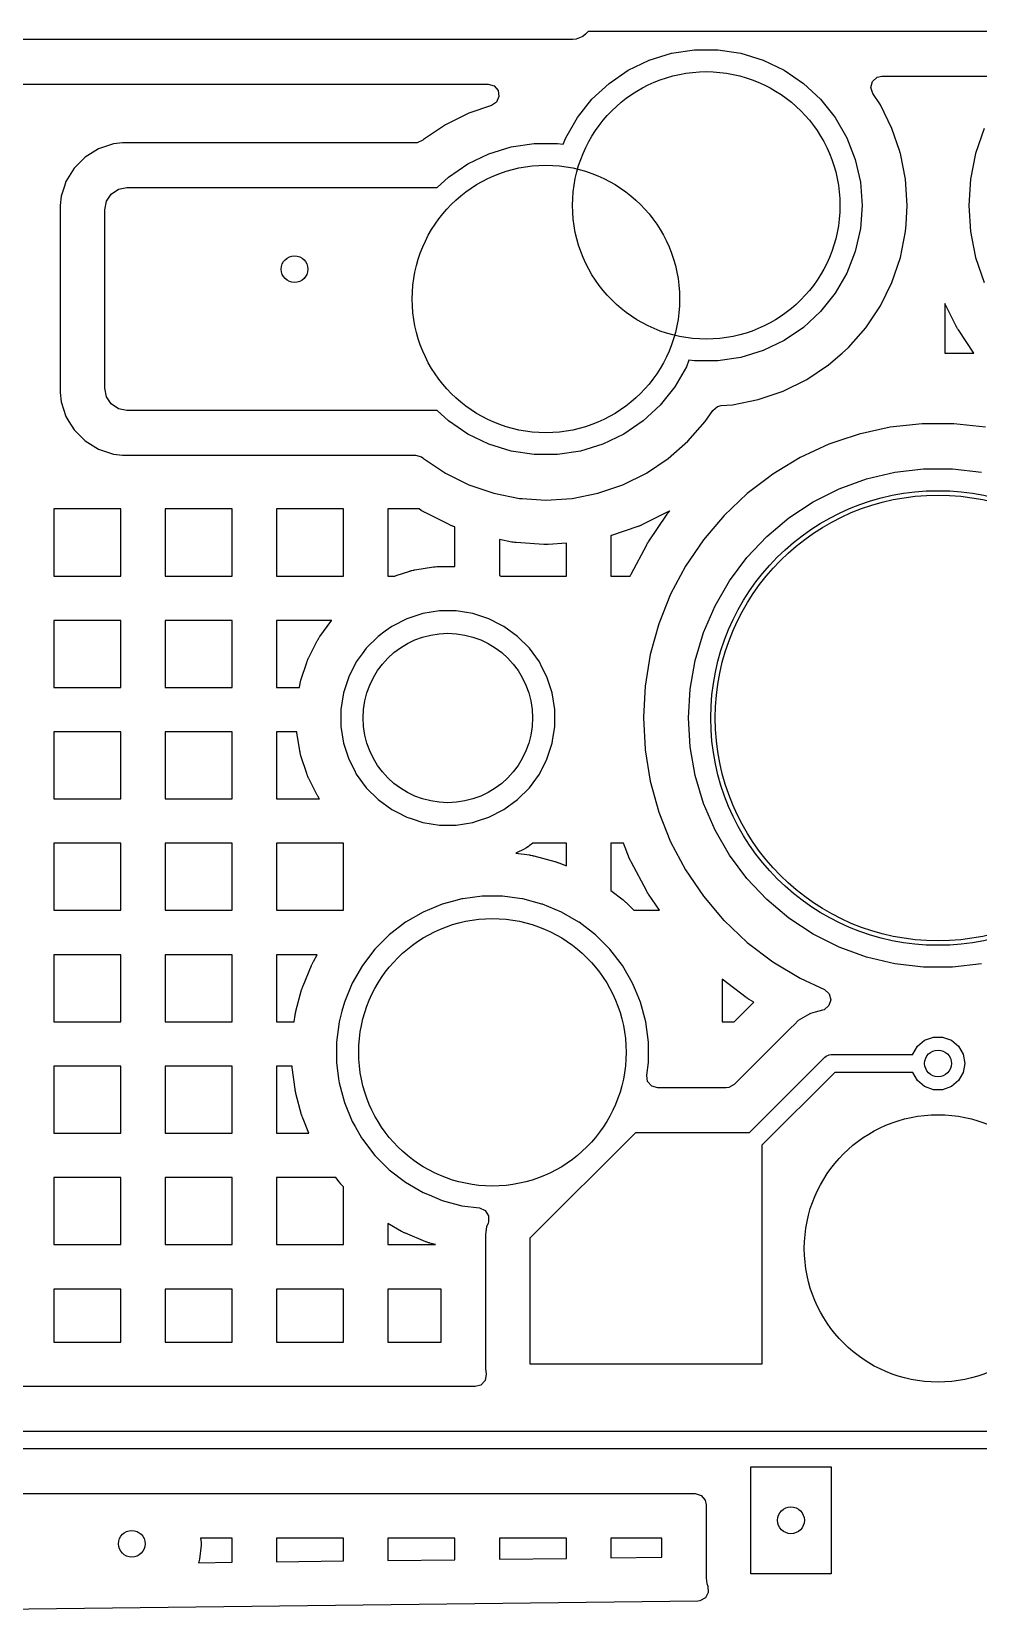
# Model space of a CAD drawing. Extents: x 2.49 to 8.57, y -5.87 to -1.87.
# Drawn here: x 6.079 to 6.497, y -5.122 to -4.425 of the extents above; entities that cross this region are included whole.
import ezdxf

# ---------------------------------------------------------------- set-up
doc = ezdxf.new("R2010")
doc.units = 0
doc.header["$MEASUREMENT"] = 0
doc.layers.add('BLACK', color=7, linetype='CONTINUOUS')

msp = doc.modelspace()

# ---------------------------------------------------------------- linework, layer by layer
at = {"layer": 'BLACK', "linetype": 'CONTINUOUS'}
for p, q in [((6.31822, -4.42878), (5.4485, -4.42878)), ((6.31975, -4.42863), (6.31822, -4.42878)), ((6.32259, -4.42745), (6.31975, -4.42863)), ((6.32379, -4.42647), (6.32259, -4.42745)), ((6.32495, -4.42531), (6.32379, -4.42647)), ((6.80843, -4.42531), (6.32495, -4.42531)), ((6.34272, -4.44241), (6.35199, -4.43795)), ((6.35199, -4.43795), (6.36183, -4.43491)), ((6.36183, -4.43491), (6.37202, -4.43338)), ((6.37202, -4.43338), (6.38231, -4.43338)), ((6.38231, -4.43338), (6.3925, -4.43491)), ((6.3925, -4.43491), (6.40234, -4.43795)), ((6.40234, -4.43795), (6.41161, -4.44241)), ((6.33421, -4.44821), (6.34272, -4.44241)), ((6.41161, -4.44241), (6.42012, -4.44821)), ((6.45058, -4.44733), (6.45262, -4.44549)), ((6.45262, -4.44549), (6.45473, -4.44501)), ((6.45473, -4.44501), (6.50433, -4.44501)), ((5.9077, -4.44848), (6.28076, -4.44848)), ((6.28076, -4.44848), (6.2834, -4.44926)), ((6.2834, -4.44926), (6.2852, -4.45134)), ((6.2852, -4.45134), (6.28559, -4.45406)), ((6.32666, -4.45522), (6.33421, -4.44821)), ((6.42012, -4.44821), (6.42767, -4.45522)), ((6.44985, -4.44998), (6.45058, -4.44733)), ((6.45067, -4.45261), (6.44985, -4.44998)), ((6.45406, -4.45768), (6.45067, -4.45261)), ((6.28233, -4.45799), (6.27232, -4.46139)), ((6.28445, -4.45656), (6.28233, -4.45799)), ((6.28559, -4.45406), (6.28445, -4.45656)), ((6.32024, -4.46327), (6.32666, -4.45522)), ((6.42767, -4.45522), (6.43409, -4.46327)), ((6.4592, -4.4681), (6.45406, -4.45768)), ((6.2619, -4.46652), (6.25225, -4.47298)), ((6.27232, -4.46139), (6.2619, -4.46652)), ((6.31509, -4.47219), (6.32024, -4.46327)), ((6.43409, -4.46327), (6.43924, -4.47219)), ((6.25189, -4.47329), (6.24939, -4.47445)), ((6.25225, -4.47298), (6.25189, -4.47329)), ((6.31395, -4.47509), (6.31509, -4.47219)), ((6.43924, -4.47219), (6.443, -4.48177)), ((6.46251, -4.47784), (6.4592, -4.4681)), ((6.49986, -4.4681), (6.49612, -4.4791)), ((6.10869, -4.47709), (6.10281, -4.48071)), ((6.11524, -4.47492), (6.10869, -4.47709)), ((6.10869, -4.47709), (6.10869, -4.47709)), ((6.11929, -4.4745), (6.11524, -4.47492)), ((6.11524, -4.47492), (6.11524, -4.47492)), ((6.24867, -4.4745), (6.11929, -4.4745)), ((6.11929, -4.4745), (6.11929, -4.4745)), ((6.24939, -4.47445), (6.24867, -4.4745)), ((6.27185, -4.48375), (6.28113, -4.47928)), ((6.28113, -4.47928), (6.29097, -4.47625)), ((6.29097, -4.47625), (6.30115, -4.47471)), ((6.30115, -4.47471), (6.31145, -4.47471)), ((6.31145, -4.47471), (6.31395, -4.47509)), ((6.46286, -4.4789), (6.46251, -4.47784)), ((6.46293, -4.4791), (6.46286, -4.4789)), ((6.4652, -4.49049), (6.46293, -4.4791)), ((6.49612, -4.4791), (6.49386, -4.49049)), ((6.49612, -4.4791), (6.49612, -4.4791)), ((6.09792, -4.4856), (6.0943, -4.49148)), ((6.10281, -4.48071), (6.09792, -4.4856)), ((6.26334, -4.48955), (6.27185, -4.48375)), ((6.443, -4.48177), (6.44529, -4.49181)), ((6.0936, -4.49358), (6.09213, -4.49803)), ((6.0943, -4.49148), (6.0936, -4.49358)), ((6.0943, -4.49148), (6.0943, -4.49148)), ((6.11749, -4.49496), (6.12126, -4.49421)), ((6.12126, -4.49421), (6.25833, -4.49421)), ((6.25833, -4.49421), (6.26334, -4.48955)), ((6.44529, -4.49181), (6.44606, -4.50208)), ((6.46596, -4.50208), (6.4652, -4.49049)), ((6.4652, -4.49049), (6.4652, -4.49049)), ((6.49386, -4.49049), (6.4931, -4.50208)), ((6.49386, -4.49049), (6.49386, -4.49049)), ((6.09213, -4.49803), (6.09171, -4.50208)), ((6.09213, -4.49803), (6.09213, -4.49803)), ((6.09213, -4.49803), (6.09213, -4.49803)), ((6.11142, -4.50405), (6.11217, -4.50028)), ((6.11217, -4.50028), (6.1143, -4.49709)), ((6.1143, -4.49709), (6.11749, -4.49496)), ((6.09171, -4.50208), (6.09171, -4.58476)), ((6.11142, -4.58279), (6.11142, -4.50405)), ((6.44606, -4.50208), (6.44529, -4.51235)), ((6.4654, -4.51052), (6.46596, -4.50208)), ((6.46596, -4.50208), (6.46596, -4.50208)), ((6.4931, -4.50208), (6.4931, -4.50208)), ((6.4931, -4.50208), (6.49386, -4.51367)), ((6.44529, -4.51235), (6.443, -4.52239)), ((6.46293, -4.52506), (6.4652, -4.51367)), ((6.4652, -4.51367), (6.4654, -4.51052)), ((6.49386, -4.51367), (6.49386, -4.51367)), ((6.49386, -4.51367), (6.49386, -4.51367)), ((6.49386, -4.51367), (6.49598, -4.52436)), ((6.443, -4.52239), (6.43924, -4.53197)), ((6.4592, -4.53606), (6.46293, -4.52506)), ((6.49598, -4.52436), (6.49612, -4.52506)), ((6.49612, -4.52506), (6.49612, -4.52506)), ((6.49612, -4.52506), (6.49986, -4.53606)), ((6.43924, -4.53197), (6.43409, -4.54089)), ((6.45406, -4.54648), (6.4592, -4.53606)), ((6.43409, -4.54089), (6.42767, -4.54894)), ((6.42767, -4.54894), (6.42012, -4.55595)), ((6.44761, -4.55613), (6.45406, -4.54648)), ((6.48755, -4.55544), (6.4826, -4.54541)), ((6.4826, -4.54541), (6.4826, -4.56732)), ((6.42012, -4.55595), (6.41161, -4.56175)), ((6.43995, -4.56487), (6.44761, -4.55613)), ((6.48762, -4.55558), (6.48755, -4.55544)), ((6.48778, -4.55586), (6.48762, -4.55558)), ((6.48785, -4.556), (6.48778, -4.55586)), ((6.48817, -4.55656), (6.48785, -4.556)), ((6.48826, -4.5567), (6.48817, -4.55656)), ((6.48843, -4.55697), (6.48826, -4.5567)), ((6.48851, -4.5571), (6.48843, -4.55697)), ((6.49532, -4.56729), (6.48851, -4.5571)), ((6.41161, -4.56175), (6.40234, -4.56622)), ((6.36951, -4.57041), (6.36837, -4.57331)), ((6.37202, -4.57079), (6.36951, -4.57041)), ((6.38231, -4.57079), (6.37202, -4.57079)), ((6.3925, -4.56925), (6.38231, -4.57079)), ((6.40234, -4.56622), (6.3925, -4.56925)), ((6.43122, -4.57252), (6.43715, -4.56732)), ((6.43715, -4.56732), (6.43995, -4.56487)), ((6.4826, -4.56732), (6.49534, -4.56732)), ((6.49534, -4.56732), (6.49532, -4.56729)), ((6.36837, -4.57331), (6.36322, -4.58223)), ((6.42156, -4.57898), (6.43122, -4.57252)), ((6.09171, -4.58476), (6.09171, -4.58476)), ((6.09171, -4.58476), (6.09213, -4.5888)), ((6.11217, -4.58656), (6.11142, -4.58279)), ((6.36322, -4.58223), (6.3568, -4.59028)), ((6.40015, -4.58785), (6.41114, -4.58411)), ((6.41114, -4.58411), (6.42156, -4.57898)), ((6.09213, -4.5888), (6.09213, -4.58881)), ((6.09213, -4.58881), (6.0943, -4.59536)), ((6.1143, -4.58975), (6.11217, -4.58656)), ((6.11749, -4.59188), (6.1143, -4.58975)), ((6.12126, -4.59263), (6.11749, -4.59188)), ((6.3568, -4.59028), (6.34926, -4.59729)), ((6.38, -4.5926), (6.38211, -4.59084)), ((6.38211, -4.59084), (6.38374, -4.59044)), ((6.38374, -4.59044), (6.38875, -4.59011)), ((6.38875, -4.59011), (6.40015, -4.58785)), ((6.0943, -4.59536), (6.0943, -4.59536)), ((6.0943, -4.59536), (6.0956, -4.59747)), ((6.0956, -4.59747), (6.09792, -4.60124)), ((6.25833, -4.59263), (6.12126, -4.59263)), ((6.26334, -4.59729), (6.25833, -4.59263)), ((6.27185, -4.60309), (6.26334, -4.59729)), ((6.34926, -4.59729), (6.34075, -4.60309)), ((6.36908, -4.60621), (6.37674, -4.59747)), ((6.37674, -4.59747), (6.38, -4.5926)), ((6.47248, -4.59852), (6.45847, -4.60004)), ((6.48657, -4.59852), (6.47248, -4.59852)), ((6.47248, -4.59852), (6.47248, -4.59852)), ((6.50058, -4.60004), (6.48657, -4.59852)), ((6.48657, -4.59852), (6.48657, -4.59852)), ((6.09792, -4.60124), (6.10281, -4.60612)), ((6.28113, -4.60755), (6.27185, -4.60309)), ((6.34075, -4.60309), (6.33147, -4.60755)), ((6.44471, -4.60307), (6.43565, -4.60612)), ((6.45847, -4.60004), (6.44471, -4.60307)), ((6.10281, -4.60612), (6.10869, -4.60975)), ((6.10869, -4.60975), (6.11524, -4.61192)), ((6.11524, -4.61192), (6.11929, -4.61234)), ((6.11929, -4.61234), (6.24867, -4.61234)), ((6.24867, -4.61234), (6.25131, -4.61311)), ((6.29097, -4.61059), (6.28113, -4.60755)), ((6.30115, -4.61212), (6.29097, -4.61059)), ((6.31145, -4.61212), (6.30115, -4.61212)), ((6.32163, -4.61059), (6.31145, -4.61212)), ((6.33147, -4.60755), (6.32163, -4.61059)), ((6.36035, -4.61386), (6.36908, -4.60621)), ((6.43136, -4.60757), (6.41857, -4.61349)), ((6.43565, -4.60612), (6.43136, -4.60757)), ((6.43136, -4.60757), (6.43136, -4.60757)), ((6.43136, -4.60757), (6.43136, -4.60757)), ((6.25131, -4.61311), (6.25189, -4.61355)), ((6.25189, -4.61355), (6.25225, -4.61386)), ((6.25225, -4.61386), (6.25225, -4.61386)), ((6.25225, -4.61386), (6.2619, -4.62032)), ((6.3507, -4.62032), (6.36035, -4.61386)), ((6.41192, -4.61749), (6.4065, -4.62075)), ((6.41857, -4.61349), (6.41192, -4.61749)), ((6.41857, -4.61349), (6.41857, -4.61349)), ((6.44791, -4.62285), (6.46039, -4.6199)), ((6.46039, -4.6199), (6.47312, -4.61841)), ((6.47312, -4.61841), (6.48594, -4.61841)), ((6.48594, -4.61841), (6.49867, -4.6199)), ((6.2619, -4.62032), (6.2619, -4.62032)), ((6.2619, -4.62032), (6.26458, -4.62163)), ((6.26458, -4.62163), (6.27232, -4.62545)), ((6.27232, -4.62545), (6.28332, -4.62919)), ((6.32928, -4.62919), (6.34028, -4.62545)), ((6.34028, -4.62545), (6.3507, -4.62032)), ((6.40458, -4.62221), (6.39528, -4.62928)), ((6.4065, -4.62075), (6.40458, -4.62221)), ((6.43587, -4.62724), (6.44791, -4.62285)), ((6.28332, -4.62919), (6.29471, -4.63145)), ((6.29471, -4.63145), (6.29582, -4.63152)), ((6.29582, -4.63152), (6.3063, -4.63221)), ((6.3063, -4.63221), (6.31558, -4.6316)), ((6.3063, -4.63221), (6.3063, -4.63221)), ((6.3063, -4.63221), (6.3063, -4.63221)), ((6.31558, -4.6316), (6.31789, -4.63145)), ((6.31789, -4.63145), (6.32928, -4.62919)), ((6.39528, -4.62928), (6.38505, -4.63897)), ((6.39528, -4.62928), (6.39528, -4.62928)), ((6.4137, -4.64004), (6.42441, -4.63299)), ((6.42441, -4.63299), (6.43587, -4.62724)), ((6.11851, -4.63614), (6.0889, -4.63614)), ((6.0889, -4.63614), (6.0889, -4.66575)), ((6.11851, -4.66575), (6.11851, -4.63614)), ((6.16772, -4.63614), (6.13812, -4.63614)), ((6.13812, -4.63614), (6.13812, -4.66575)), ((6.16772, -4.66575), (6.16772, -4.63614)), ((6.21694, -4.63614), (6.18733, -4.63614)), ((6.18733, -4.63614), (6.18733, -4.66575)), ((6.21694, -4.66575), (6.21694, -4.63614)), ((6.2503, -4.63614), (6.23654, -4.63614)), ((6.23654, -4.63614), (6.23654, -4.66575)), ((6.25128, -4.6368), (6.2503, -4.63614)), ((6.25141, -4.63688), (6.25128, -4.6368)), ((6.25168, -4.63705), (6.25141, -4.63688)), ((6.25182, -4.63713), (6.25168, -4.63705)), ((6.25238, -4.63746), (6.25182, -4.63713)), ((6.25252, -4.63753), (6.25238, -4.63746)), ((6.2528, -4.63769), (6.25252, -4.63753)), ((6.25294, -4.63776), (6.2528, -4.63769)), ((6.26394, -4.64318), (6.25294, -4.63776)), ((6.35965, -4.63776), (6.34866, -4.64318)), ((6.35165, -4.65059), (6.35985, -4.63848)), ((6.3598, -4.63769), (6.35965, -4.63776)), ((6.36008, -4.63753), (6.3598, -4.63769)), ((6.35985, -4.63848), (6.35993, -4.63838)), ((6.35993, -4.63838), (6.36008, -4.63816)), ((6.36022, -4.63746), (6.36008, -4.63753)), ((6.36008, -4.63816), (6.36016, -4.63805)), ((6.36016, -4.63805), (6.36048, -4.63763)), ((6.36078, -4.63713), (6.36022, -4.63746)), ((6.36048, -4.63763), (6.36056, -4.63753)), ((6.36056, -4.63753), (6.36073, -4.63732)), ((6.36073, -4.63732), (6.36082, -4.63722)), ((6.36091, -4.63705), (6.36078, -4.63713)), ((6.36082, -4.63722), (6.361, -4.637)), ((6.361, -4.637), (6.36091, -4.63705)), ((6.38505, -4.63897), (6.37593, -4.64971)), ((6.40388, -4.64828), (6.4137, -4.64004)), ((6.26408, -4.64325), (6.26394, -4.64318)), ((6.26437, -4.64338), (6.26408, -4.64325)), ((6.26452, -4.64344), (6.26437, -4.64338)), ((6.26511, -4.64369), (6.26452, -4.64344)), ((6.26526, -4.64375), (6.26511, -4.64369)), ((6.26556, -4.64386), (6.26526, -4.64375)), ((6.26571, -4.64392), (6.26556, -4.64386)), ((6.26615, -4.64406), (6.26571, -4.64392)), ((6.26615, -4.64795), (6.26615, -4.64406)), ((6.33528, -4.64786), (6.33513, -4.6479)), ((6.34688, -4.64392), (6.33528, -4.64786)), ((6.34703, -4.64386), (6.34688, -4.64392)), ((6.34734, -4.64375), (6.34703, -4.64386)), ((6.34748, -4.64369), (6.34734, -4.64375)), ((6.34808, -4.64344), (6.34748, -4.64369)), ((6.34822, -4.64338), (6.34808, -4.64344)), ((6.34852, -4.64325), (6.34822, -4.64338)), ((6.34866, -4.64318), (6.34852, -4.64325)), ((6.26615, -4.66159), (6.26615, -4.64795)), ((6.2912, -4.65074), (6.28575, -4.64966)), ((6.28575, -4.64966), (6.28575, -4.66554)), ((6.29136, -4.65077), (6.2912, -4.65074)), ((6.29167, -4.65083), (6.29136, -4.65077)), ((6.29183, -4.65085), (6.29167, -4.65083)), ((6.29247, -4.65093), (6.29183, -4.65085)), ((6.29263, -4.65095), (6.29247, -4.65093)), ((6.29295, -4.65098), (6.29263, -4.65095)), ((6.29311, -4.651), (6.29295, -4.65098)), ((6.30534, -4.6518), (6.29311, -4.651)), ((6.3055, -4.6518), (6.30534, -4.6518)), ((6.30582, -4.65182), (6.3055, -4.6518)), ((6.30598, -4.65182), (6.30582, -4.65182)), ((6.30662, -4.65182), (6.30598, -4.65182)), ((6.30678, -4.65182), (6.30662, -4.65182)), ((6.3071, -4.6518), (6.30678, -4.65182)), ((6.30726, -4.6518), (6.3071, -4.6518)), ((6.31536, -4.65127), (6.30726, -4.6518)), ((6.31536, -4.66575), (6.31536, -4.65127)), ((6.33513, -4.6479), (6.33497, -4.64795)), ((6.33497, -4.64795), (6.33497, -4.66575)), ((6.34398, -4.66487), (6.35083, -4.65195)), ((6.35083, -4.65195), (6.35089, -4.65183)), ((6.35089, -4.65183), (6.35102, -4.6516)), ((6.35102, -4.6516), (6.35109, -4.65149)), ((6.35109, -4.65149), (6.35136, -4.65103)), ((6.35136, -4.65103), (6.35143, -4.65092)), ((6.35143, -4.65092), (6.35157, -4.6507)), ((6.35157, -4.6507), (6.35165, -4.65059)), ((6.37593, -4.64971), (6.36802, -4.66137)), ((6.37593, -4.64971), (6.37593, -4.64971)), ((6.39508, -4.6576), (6.40388, -4.64828)), ((6.24848, -4.66305), (6.25659, -4.66177)), ((6.25659, -4.66177), (6.25678, -4.66174)), ((6.25678, -4.66174), (6.25716, -4.6617)), ((6.25716, -4.6617), (6.25735, -4.66168)), ((6.25735, -4.66168), (6.25812, -4.66162)), ((6.25812, -4.66162), (6.25831, -4.66161)), ((6.25831, -4.66161), (6.2587, -4.66159)), ((6.2587, -4.66159), (6.25889, -4.66159)), ((6.25889, -4.66159), (6.26615, -4.66159)), ((6.36802, -4.66137), (6.36142, -4.67382)), ((6.36802, -4.66137), (6.36802, -4.66137)), ((6.38743, -4.66788), (6.39508, -4.6576)), ((6.0889, -4.66575), (6.11851, -4.66575)), ((6.13812, -4.66575), (6.16772, -4.66575)), ((6.18733, -4.66575), (6.21694, -4.66575)), ((6.23654, -4.66575), (6.2396, -4.66575)), ((6.2396, -4.66575), (6.24023, -4.66554)), ((6.24023, -4.66554), (6.24623, -4.66359)), ((6.24623, -4.66359), (6.24642, -4.66354)), ((6.24642, -4.66354), (6.24679, -4.66343)), ((6.24679, -4.66343), (6.24697, -4.66338)), ((6.24697, -4.66338), (6.24772, -4.6632)), ((6.24772, -4.6632), (6.24791, -4.66316)), ((6.24791, -4.66316), (6.24829, -4.66309)), ((6.24829, -4.66309), (6.24848, -4.66305)), ((6.28575, -4.66554), (6.28639, -4.66575)), ((6.28639, -4.66575), (6.31536, -4.66575)), ((6.33497, -4.66575), (6.34355, -4.66575)), ((6.34355, -4.66575), (6.34374, -4.66534)), ((6.34374, -4.66534), (6.3438, -4.66522)), ((6.3438, -4.66522), (6.34392, -4.66499)), ((6.34392, -4.66499), (6.34398, -4.66487)), ((6.38102, -4.67898), (6.38743, -4.66788)), ((6.36142, -4.67382), (6.35621, -4.68691)), ((6.36142, -4.67382), (6.36142, -4.67382)), ((6.25192, -4.68236), (6.24485, -4.68466)), ((6.25927, -4.68119), (6.25192, -4.68236)), ((6.26671, -4.68119), (6.25927, -4.68119)), ((6.25927, -4.68119), (6.25927, -4.68119)), ((6.27406, -4.68236), (6.26671, -4.68119)), ((6.26671, -4.68119), (6.26671, -4.68119)), ((6.28114, -4.68466), (6.27406, -4.68236)), ((6.37594, -4.69076), (6.38102, -4.67898)), ((6.11851, -4.68535), (6.0889, -4.68535)), ((6.0889, -4.68535), (6.0889, -4.71496)), ((6.11851, -4.71496), (6.11851, -4.68535)), ((6.16772, -4.68535), (6.13812, -4.68535)), ((6.13812, -4.68535), (6.13812, -4.71496)), ((6.16772, -4.71496), (6.16772, -4.68535)), ((6.21168, -4.68535), (6.18733, -4.68535)), ((6.18733, -4.68535), (6.18733, -4.71496)), ((6.20648, -4.69247), (6.21131, -4.68583)), ((6.21131, -4.68583), (6.21142, -4.68568)), ((6.21142, -4.68568), (6.21166, -4.68538)), ((6.21166, -4.68538), (6.21168, -4.68535)), ((6.23822, -4.68804), (6.23527, -4.69018)), ((6.24485, -4.68466), (6.23822, -4.68804)), ((6.28662, -4.68745), (6.28114, -4.68466)), ((6.28776, -4.68804), (6.28662, -4.68745)), ((6.29378, -4.69241), (6.28776, -4.68804)), ((6.35621, -4.68691), (6.35244, -4.70048)), ((6.35621, -4.68691), (6.35621, -4.68691)), ((6.20155, -4.70176), (6.20527, -4.69444)), ((6.20527, -4.69444), (6.20536, -4.69427)), ((6.20536, -4.69427), (6.20555, -4.69394)), ((6.20555, -4.69394), (6.20565, -4.69377)), ((6.20565, -4.69377), (6.20605, -4.69311)), ((6.20605, -4.69311), (6.20616, -4.69295)), ((6.20616, -4.69295), (6.20637, -4.69263)), ((6.20637, -4.69263), (6.20648, -4.69247)), ((6.2322, -4.69241), (6.22694, -4.69767)), ((6.23527, -4.69018), (6.2322, -4.69241)), ((6.2322, -4.69241), (6.2322, -4.69241)), ((6.2322, -4.69241), (6.2322, -4.69241)), ((6.29904, -4.69767), (6.29378, -4.69241)), ((6.37226, -4.70304), (6.37594, -4.69076)), ((6.20073, -4.70371), (6.20086, -4.70335)), ((6.20086, -4.70335), (6.20093, -4.70317)), ((6.20093, -4.70317), (6.20122, -4.70246)), ((6.20122, -4.70246), (6.2013, -4.70228)), ((6.2013, -4.70228), (6.20146, -4.70193)), ((6.20146, -4.70193), (6.20155, -4.70176)), ((6.22517, -4.7001), (6.22257, -4.70369)), ((6.22694, -4.69767), (6.22517, -4.7001)), ((6.22694, -4.69767), (6.22694, -4.69767)), ((6.22694, -4.69767), (6.22694, -4.69767)), ((6.30342, -4.70369), (6.29904, -4.69767)), ((6.35244, -4.70048), (6.35016, -4.71439)), ((6.35244, -4.70048), (6.35244, -4.70048)), ((6.37004, -4.71566), (6.37226, -4.70304)), ((6.19813, -4.7117), (6.20066, -4.70389)), ((6.20066, -4.70389), (6.20073, -4.70371)), ((6.21919, -4.71032), (6.21689, -4.71739)), ((6.22257, -4.70369), (6.21919, -4.71032)), ((6.30457, -4.70595), (6.30342, -4.70369)), ((6.30679, -4.71032), (6.30457, -4.70595)), ((6.30748, -4.71244), (6.30679, -4.71032)), ((6.30679, -4.71032), (6.30679, -4.71032)), ((6.30679, -4.71032), (6.30679, -4.71032)), ((6.0889, -4.71496), (6.11851, -4.71496)), ((6.13812, -4.71496), (6.16772, -4.71496)), ((6.18733, -4.71496), (6.19743, -4.71496)), ((6.19743, -4.71496), (6.19759, -4.71394)), ((6.19759, -4.71394), (6.19762, -4.71375)), ((6.19762, -4.71375), (6.1977, -4.71338)), ((6.1977, -4.71338), (6.19774, -4.71319)), ((6.19774, -4.71319), (6.19792, -4.71244)), ((6.19792, -4.71244), (6.19797, -4.71225)), ((6.19797, -4.71225), (6.19807, -4.71188)), ((6.19807, -4.71188), (6.19813, -4.7117)), ((6.21689, -4.71739), (6.21573, -4.72474)), ((6.30909, -4.71739), (6.30748, -4.71244)), ((6.31026, -4.72474), (6.30909, -4.71739)), ((6.35016, -4.71439), (6.34941, -4.72815)), ((6.35016, -4.71439), (6.35016, -4.71439)), ((6.36929, -4.72846), (6.37004, -4.71566)), ((6.21573, -4.72474), (6.21573, -4.73218)), ((6.31026, -4.73218), (6.31026, -4.72474)), ((6.34941, -4.72815), (6.3494, -4.72846)), ((6.3494, -4.72846), (6.35014, -4.7422)), ((6.37004, -4.74126), (6.36929, -4.72846)), ((6.11851, -4.73457), (6.0889, -4.73457)), ((6.0889, -4.73457), (6.0889, -4.76417)), ((6.11851, -4.76417), (6.11851, -4.73457)), ((6.16772, -4.73457), (6.13812, -4.73457)), ((6.13812, -4.73457), (6.13812, -4.76417)), ((6.16772, -4.76417), (6.16772, -4.73457)), ((6.19626, -4.73457), (6.18733, -4.73457)), ((6.18733, -4.73457), (6.18733, -4.76417)), ((6.19628, -4.73467), (6.19626, -4.73457)), ((6.1963, -4.73487), (6.19628, -4.73467)), ((6.19759, -4.74297), (6.1963, -4.73487)), ((6.21573, -4.73218), (6.21689, -4.73953)), ((6.30924, -4.73858), (6.31026, -4.73218)), ((6.19762, -4.74316), (6.19759, -4.74297)), ((6.1977, -4.74354), (6.19762, -4.74316)), ((6.19774, -4.74373), (6.1977, -4.74354)), ((6.19792, -4.74448), (6.19774, -4.74373)), ((6.19797, -4.74466), (6.19792, -4.74448)), ((6.19807, -4.74504), (6.19797, -4.74466)), ((6.19813, -4.74522), (6.19807, -4.74504)), ((6.20066, -4.75303), (6.19813, -4.74522)), ((6.21689, -4.73953), (6.21919, -4.7466)), ((6.30679, -4.7466), (6.30909, -4.73953)), ((6.30909, -4.73953), (6.30924, -4.73858)), ((6.35014, -4.7422), (6.35016, -4.74253)), ((6.35016, -4.74253), (6.35016, -4.74253)), ((6.35016, -4.74253), (6.35244, -4.75643)), ((6.37226, -4.75388), (6.37004, -4.74126)), ((6.21919, -4.7466), (6.2217, -4.75153)), ((6.2217, -4.75153), (6.22257, -4.75323)), ((6.30342, -4.75323), (6.30679, -4.7466)), ((6.20073, -4.75321), (6.20066, -4.75303)), ((6.20086, -4.75357), (6.20073, -4.75321)), ((6.20093, -4.75375), (6.20086, -4.75357)), ((6.20122, -4.75446), (6.20093, -4.75375)), ((6.2013, -4.75464), (6.20122, -4.75446)), ((6.20146, -4.75499), (6.2013, -4.75464)), ((6.20155, -4.75516), (6.20146, -4.75499)), ((6.20527, -4.76247), (6.20155, -4.75516)), ((6.22257, -4.75323), (6.22694, -4.75925)), ((6.22694, -4.75925), (6.2322, -4.76451)), ((6.29378, -4.76451), (6.29904, -4.75925)), ((6.29904, -4.75925), (6.30342, -4.75323)), ((6.35244, -4.75643), (6.35244, -4.75643)), ((6.35244, -4.75643), (6.35621, -4.77001)), ((6.37594, -4.76616), (6.37226, -4.75388)), ((6.0889, -4.76417), (6.11851, -4.76417)), ((6.13812, -4.76417), (6.16772, -4.76417)), ((6.18733, -4.76417), (6.2063, -4.76417)), ((6.20536, -4.76264), (6.20527, -4.76247)), ((6.20555, -4.76298), (6.20536, -4.76264)), ((6.20565, -4.76315), (6.20555, -4.76298)), ((6.20605, -4.7638), (6.20565, -4.76315)), ((6.20616, -4.76396), (6.20605, -4.7638)), ((6.2063, -4.76417), (6.20616, -4.76396)), ((6.2322, -4.76451), (6.23822, -4.76888)), ((6.28776, -4.76888), (6.29378, -4.76451)), ((6.38102, -4.77793), (6.37594, -4.76616)), ((6.23822, -4.76888), (6.24066, -4.77012)), ((6.24066, -4.77012), (6.24485, -4.77226)), ((6.24485, -4.77226), (6.24485, -4.77226)), ((6.24485, -4.77226), (6.24485, -4.77226)), ((6.24485, -4.77226), (6.24721, -4.77303)), ((6.24721, -4.77303), (6.25192, -4.77456)), ((6.27613, -4.77389), (6.28113, -4.77226)), ((6.28113, -4.77226), (6.28776, -4.76888)), ((6.35621, -4.77001), (6.35621, -4.77001)), ((6.35621, -4.77001), (6.36142, -4.7831)), ((6.25192, -4.77456), (6.25927, -4.77572)), ((6.25927, -4.77572), (6.25927, -4.77572)), ((6.25927, -4.77572), (6.26671, -4.77572)), ((6.26671, -4.77572), (6.27406, -4.77456)), ((6.27406, -4.77456), (6.27613, -4.77389)), ((6.38743, -4.78903), (6.38102, -4.77793)), ((6.11851, -4.78378), (6.0889, -4.78378)), ((6.0889, -4.78378), (6.0889, -4.81339)), ((6.11851, -4.81339), (6.11851, -4.78378)), ((6.16772, -4.78378), (6.13812, -4.78378)), ((6.13812, -4.78378), (6.13812, -4.81339)), ((6.16772, -4.81339), (6.16772, -4.78378)), ((6.21694, -4.78378), (6.18733, -4.78378)), ((6.18733, -4.78378), (6.18733, -4.81339)), ((6.21694, -4.78818), (6.21694, -4.78378)), ((6.29701, -4.78618), (6.29308, -4.78818)), ((6.29718, -4.78609), (6.29701, -4.78618)), ((6.29751, -4.7859), (6.29718, -4.78609)), ((6.29768, -4.7858), (6.29751, -4.7859)), ((6.29834, -4.7854), (6.29768, -4.7858)), ((6.2985, -4.78529), (6.29834, -4.7854)), ((6.29882, -4.78508), (6.2985, -4.78529)), ((6.29898, -4.78497), (6.29882, -4.78508)), ((6.30061, -4.78378), (6.29898, -4.78497)), ((6.31536, -4.78378), (6.30061, -4.78378)), ((6.31536, -4.79382), (6.31536, -4.78378)), ((6.34059, -4.78378), (6.33497, -4.78378)), ((6.33497, -4.78378), (6.33497, -4.80464)), ((6.34331, -4.7906), (6.34059, -4.78378)), ((6.36142, -4.7831), (6.36142, -4.7831)), ((6.36142, -4.7831), (6.36802, -4.79555)), ((6.21694, -4.80464), (6.21694, -4.78818)), ((6.29308, -4.78818), (6.29903, -4.78896)), ((6.29903, -4.78896), (6.29919, -4.78899)), ((6.29919, -4.78899), (6.2995, -4.78904)), ((6.2995, -4.78904), (6.29966, -4.78907)), ((6.29966, -4.78907), (6.30029, -4.78919)), ((6.30029, -4.78919), (6.30045, -4.78923)), ((6.30045, -4.78923), (6.30076, -4.7893)), ((6.30076, -4.7893), (6.30092, -4.78934)), ((6.30092, -4.78934), (6.31026, -4.79184)), ((6.31026, -4.79184), (6.31042, -4.79189)), ((6.31042, -4.79189), (6.31072, -4.79198)), ((6.31072, -4.79198), (6.31088, -4.79203)), ((6.31088, -4.79203), (6.31148, -4.79223)), ((6.31148, -4.79223), (6.31163, -4.79229)), ((6.31163, -4.79229), (6.31194, -4.7924)), ((6.31194, -4.7924), (6.31208, -4.79246)), ((6.31208, -4.79246), (6.31536, -4.79382)), ((6.34336, -4.79073), (6.34331, -4.7906)), ((6.34346, -4.79097), (6.34336, -4.79073)), ((6.34352, -4.79109), (6.34346, -4.79097)), ((6.34374, -4.79157), (6.34352, -4.79109)), ((6.3438, -4.79169), (6.34374, -4.79157)), ((6.34392, -4.79193), (6.3438, -4.79169)), ((6.34398, -4.79205), (6.34392, -4.79193)), ((6.35083, -4.80497), (6.34398, -4.79205)), ((6.39508, -4.79932), (6.38743, -4.78903)), ((6.36802, -4.79555), (6.36802, -4.79555)), ((6.36802, -4.79555), (6.36802, -4.79555)), ((6.36802, -4.79555), (6.37591, -4.80719)), ((6.40388, -4.80864), (6.39508, -4.79932)), ((6.21694, -4.81339), (6.21694, -4.80464)), ((6.27816, -4.80718), (6.26963, -4.8083)), ((6.28719, -4.80718), (6.27816, -4.80718)), ((6.27816, -4.80718), (6.27816, -4.80718)), ((6.29464, -4.80816), (6.28719, -4.80718)), ((6.28719, -4.80718), (6.28719, -4.80718)), ((6.29615, -4.80836), (6.29464, -4.80816)), ((6.33497, -4.80464), (6.3404, -4.80881)), ((6.35089, -4.80508), (6.35083, -4.80497)), ((6.35102, -4.80532), (6.35089, -4.80508)), ((6.35109, -4.80543), (6.35102, -4.80532)), ((6.35136, -4.80589), (6.35109, -4.80543)), ((6.35143, -4.806), (6.35136, -4.80589)), ((6.35157, -4.80622), (6.35143, -4.806)), ((6.35165, -4.80633), (6.35157, -4.80622)), ((6.35643, -4.81339), (6.35165, -4.80633)), ((6.37591, -4.80719), (6.37593, -4.80721)), ((6.37593, -4.80721), (6.37593, -4.80721)), ((6.37593, -4.80721), (6.38496, -4.81784)), ((6.0889, -4.81339), (6.11851, -4.81339)), ((6.13812, -4.81339), (6.16772, -4.81339)), ((6.18733, -4.81339), (6.21694, -4.81339)), ((6.25213, -4.81415), (6.24431, -4.81867)), ((6.26048, -4.8107), (6.25213, -4.81415)), ((6.25213, -4.81415), (6.25213, -4.81415)), ((6.26551, -4.80935), (6.26048, -4.8107)), ((6.2692, -4.80836), (6.26551, -4.80935)), ((6.26963, -4.8083), (6.2692, -4.80836)), ((6.30455, -4.81061), (6.29615, -4.80836)), ((6.30488, -4.8107), (6.30455, -4.81061)), ((6.31322, -4.81415), (6.30488, -4.8107)), ((6.32091, -4.81859), (6.31322, -4.81415)), ((6.31322, -4.81415), (6.31322, -4.81415)), ((6.3404, -4.80881), (6.34053, -4.80891)), ((6.34053, -4.80891), (6.34078, -4.80911)), ((6.34078, -4.80911), (6.3409, -4.80922)), ((6.3409, -4.80922), (6.34138, -4.80964)), ((6.34138, -4.80964), (6.3415, -4.80975)), ((6.3415, -4.80975), (6.34174, -4.80997)), ((6.34174, -4.80997), (6.34185, -4.81008)), ((6.34185, -4.81008), (6.34516, -4.81339)), ((6.34516, -4.81339), (6.35643, -4.81339)), ((6.4137, -4.81688), (6.40388, -4.80864)), ((6.24431, -4.81867), (6.23714, -4.82417)), ((6.32105, -4.81867), (6.32091, -4.81859)), ((6.32821, -4.82417), (6.32105, -4.81867)), ((6.38496, -4.81784), (6.38505, -4.81795)), ((6.38505, -4.81795), (6.39528, -4.82764)), ((6.42441, -4.82393), (6.4137, -4.81688)), ((6.23714, -4.82417), (6.23075, -4.83056)), ((6.32822, -4.82417), (6.32821, -4.82417)), ((6.3346, -4.83056), (6.32822, -4.82417)), ((6.39528, -4.82764), (6.4065, -4.83617)), ((6.43587, -4.82968), (6.42441, -4.82393)), ((6.11851, -4.83299), (6.0889, -4.83299)), ((6.0889, -4.83299), (6.0889, -4.8626)), ((6.11851, -4.8626), (6.11851, -4.83299)), ((6.16772, -4.83299), (6.13812, -4.83299)), ((6.13812, -4.83299), (6.13812, -4.8626)), ((6.16772, -4.8626), (6.16772, -4.83299)), ((6.20534, -4.83299), (6.18733, -4.83299)), ((6.18733, -4.83299), (6.18733, -4.8626)), ((6.20352, -4.83616), (6.20359, -4.83602)), ((6.20359, -4.83602), (6.20534, -4.83299)), ((6.23075, -4.83056), (6.22525, -4.83773)), ((6.3401, -4.83773), (6.3346, -4.83056)), ((6.3346, -4.83056), (6.3346, -4.83056)), ((6.44791, -4.83406), (6.43587, -4.82968)), ((6.46039, -4.83702), (6.44791, -4.83406)), ((6.19904, -4.84669), (6.20274, -4.83775)), ((6.20274, -4.83775), (6.20281, -4.8376)), ((6.20281, -4.8376), (6.20294, -4.83731)), ((6.20294, -4.83731), (6.20301, -4.83717)), ((6.20301, -4.83717), (6.20329, -4.83659)), ((6.20329, -4.83659), (6.20337, -4.83645)), ((6.20337, -4.83645), (6.20352, -4.83616)), ((6.22525, -4.83773), (6.22073, -4.84555)), ((6.34462, -4.84555), (6.3401, -4.83773)), ((6.3401, -4.83773), (6.3401, -4.83773)), ((6.3401, -4.83773), (6.3401, -4.83773)), ((6.4065, -4.83617), (6.41857, -4.84343)), ((6.47312, -4.83851), (6.46039, -4.83702)), ((6.48594, -4.83851), (6.47312, -4.83851)), ((6.49867, -4.83702), (6.48594, -4.83851)), ((6.19592, -4.85786), (6.19842, -4.84851)), ((6.19842, -4.84851), (6.19847, -4.84836)), ((6.19847, -4.84836), (6.19856, -4.84805)), ((6.19856, -4.84805), (6.19861, -4.8479)), ((6.19861, -4.8479), (6.19881, -4.84729)), ((6.19881, -4.84729), (6.19887, -4.84714)), ((6.19887, -4.84714), (6.19898, -4.84684)), ((6.19898, -4.84684), (6.19904, -4.84669)), ((6.22073, -4.84555), (6.21728, -4.8539)), ((6.22073, -4.84555), (6.22073, -4.84555)), ((6.34591, -4.84867), (6.34462, -4.84555)), ((6.34462, -4.84555), (6.34462, -4.84555)), ((6.34462, -4.84555), (6.34462, -4.84555)), ((6.34808, -4.8539), (6.34591, -4.84867)), ((6.39485, -4.85194), (6.38418, -4.84383)), ((6.38418, -4.84383), (6.38418, -4.8626)), ((6.41857, -4.84343), (6.41857, -4.84343)), ((6.41857, -4.84343), (6.41857, -4.84343)), ((6.41857, -4.84343), (6.41857, -4.84343)), ((6.41857, -4.84343), (6.42932, -4.8484)), ((6.42932, -4.8484), (6.43139, -4.85021)), ((6.21728, -4.8539), (6.21619, -4.85796)), ((6.35041, -4.8626), (6.34808, -4.8539)), ((6.38954, -4.8626), (6.39813, -4.85401)), ((6.39495, -4.85201), (6.39485, -4.85194)), ((6.39517, -4.85217), (6.39495, -4.85201)), ((6.39528, -4.85225), (6.39517, -4.85217)), ((6.39572, -4.85254), (6.39528, -4.85225)), ((6.39583, -4.85262), (6.39572, -4.85254)), ((6.39605, -4.85276), (6.39583, -4.85262)), ((6.39616, -4.85283), (6.39605, -4.85276)), ((6.39813, -4.85401), (6.39616, -4.85283)), ((6.43136, -4.85549), (6.42927, -4.85728)), ((6.43215, -4.85286), (6.43136, -4.85549)), ((6.43139, -4.85021), (6.43215, -4.85286)), ((6.0889, -4.8626), (6.11851, -4.8626)), ((6.13812, -4.8626), (6.16772, -4.8626)), ((6.18733, -4.8626), (6.19517, -4.8626)), ((6.19517, -4.8626), (6.19554, -4.85975)), ((6.19554, -4.85975), (6.19557, -4.85959)), ((6.19557, -4.85959), (6.19562, -4.85927)), ((6.19562, -4.85927), (6.19565, -4.85911)), ((6.19565, -4.85911), (6.19577, -4.85848)), ((6.19577, -4.85848), (6.19581, -4.85833)), ((6.19581, -4.85833), (6.19588, -4.85801)), ((6.19588, -4.85801), (6.19592, -4.85786)), ((6.21494, -4.86262), (6.21376, -4.87158)), ((6.21619, -4.85796), (6.21494, -4.86261)), ((6.21494, -4.86261), (6.21494, -4.86262)), ((6.21494, -4.86262), (6.21494, -4.86262)), ((6.35042, -4.86262), (6.35041, -4.8626)), ((6.35159, -4.87158), (6.35042, -4.86262)), ((6.38418, -4.8626), (6.38954, -4.8626)), ((6.4161, -4.86377), (6.41443, -4.86544)), ((6.41777, -4.8621), (6.4161, -4.86377)), ((6.42188, -4.85972), (6.41777, -4.8621)), ((6.42316, -4.85899), (6.42188, -4.85972)), ((6.42188, -4.85972), (6.42188, -4.85972)), ((6.42532, -4.85841), (6.42316, -4.85899)), ((6.42853, -4.85755), (6.42532, -4.85841)), ((6.42927, -4.85728), (6.42853, -4.85755)), ((6.41443, -4.86544), (6.38947, -4.89039)), ((6.47048, -4.87343), (6.47362, -4.87079)), ((6.47362, -4.87079), (6.47748, -4.86939)), ((6.47748, -4.86939), (6.48158, -4.86939)), ((6.48158, -4.86939), (6.48543, -4.87079)), ((6.48543, -4.87079), (6.48858, -4.87343)), ((6.21376, -4.87158), (6.21376, -4.88061)), ((6.35159, -4.88061), (6.35159, -4.87158)), ((6.4295, -4.87823), (6.4301, -4.87774)), ((6.4301, -4.87774), (6.43152, -4.87716)), ((6.4301, -4.87774), (6.4301, -4.87774)), ((6.43152, -4.87716), (6.43228, -4.87708)), ((6.43228, -4.87708), (6.46841, -4.87708)), ((6.46841, -4.87708), (6.46843, -4.87698)), ((6.46843, -4.87698), (6.47048, -4.87343)), ((6.48858, -4.87343), (6.49063, -4.87698)), ((6.49063, -4.87698), (6.49134, -4.88102)), ((6.11851, -4.88221), (6.0889, -4.88221)), ((6.0889, -4.88221), (6.0889, -4.91181)), ((6.11851, -4.91181), (6.11851, -4.88221)), ((6.16772, -4.88221), (6.13812, -4.88221)), ((6.13812, -4.88221), (6.13812, -4.91181)), ((6.16772, -4.91181), (6.16772, -4.88221)), ((6.19422, -4.88221), (6.18733, -4.88221)), ((6.18733, -4.88221), (6.18733, -4.91181)), ((6.19422, -4.88222), (6.19422, -4.88221)), ((6.19423, -4.88238), (6.19422, -4.88222)), ((6.19426, -4.8827), (6.19423, -4.88238)), ((6.19428, -4.88285), (6.19426, -4.8827)), ((6.19554, -4.89245), (6.19428, -4.88285)), ((6.21376, -4.88061), (6.21471, -4.88783)), ((6.35086, -4.8862), (6.35159, -4.88061)), ((6.3962, -4.91153), (6.4295, -4.87823)), ((6.49134, -4.88102), (6.49063, -4.88506)), ((6.21471, -4.88783), (6.21494, -4.88957)), ((6.21494, -4.88957), (6.21641, -4.89506)), ((6.35084, -4.88631), (6.35086, -4.8862)), ((6.35124, -4.88897), (6.35084, -4.88631)), ((6.35305, -4.89105), (6.35124, -4.88897)), ((6.35569, -4.89182), (6.35305, -4.89105)), ((6.38706, -4.89171), (6.38602, -4.89182)), ((6.38947, -4.89039), (6.38706, -4.89171)), ((6.43391, -4.88495), (6.40177, -4.9171)), ((6.46841, -4.88495), (6.43391, -4.88495)), ((6.46843, -4.88506), (6.46841, -4.88495)), ((6.47048, -4.88861), (6.46843, -4.88506)), ((6.47362, -4.89125), (6.47048, -4.88861)), ((6.47748, -4.89265), (6.47362, -4.89125)), ((6.48543, -4.89125), (6.48158, -4.89265)), ((6.48858, -4.88861), (6.48543, -4.89125)), ((6.49063, -4.88506), (6.48858, -4.88861)), ((6.19557, -4.89261), (6.19554, -4.89245)), ((6.19562, -4.89292), (6.19557, -4.89261)), ((6.19565, -4.89308), (6.19562, -4.89292)), ((6.19577, -4.89371), (6.19565, -4.89308)), ((6.19581, -4.89387), (6.19577, -4.89371)), ((6.19588, -4.89418), (6.19581, -4.89387)), ((6.19592, -4.89433), (6.19588, -4.89418)), ((6.19842, -4.90368), (6.19592, -4.89433)), ((6.21641, -4.89506), (6.21728, -4.8983)), ((6.21728, -4.8983), (6.22073, -4.90664)), ((6.38602, -4.89182), (6.35569, -4.89182)), ((6.48158, -4.89265), (6.47748, -4.89265)), ((6.19847, -4.90383), (6.19842, -4.90368)), ((6.19856, -4.90414), (6.19847, -4.90383)), ((6.19861, -4.9043), (6.19856, -4.90414)), ((6.19881, -4.9049), (6.19861, -4.9043)), ((6.19887, -4.90505), (6.19881, -4.9049)), ((6.19898, -4.90535), (6.19887, -4.90505)), ((6.19904, -4.9055), (6.19898, -4.90535)), ((6.20165, -4.91181), (6.19904, -4.9055)), ((6.0889, -4.91181), (6.11851, -4.91181)), ((6.13812, -4.91181), (6.16772, -4.91181)), ((6.18733, -4.91181), (6.20165, -4.91181)), ((6.22073, -4.90664), (6.22073, -4.90664)), ((6.22073, -4.90664), (6.22203, -4.90889)), ((6.22203, -4.90889), (6.22493, -4.91391)), ((6.29941, -4.9581), (6.34598, -4.91153)), ((6.34598, -4.91153), (6.3962, -4.91153)), ((6.22493, -4.91391), (6.22525, -4.91447)), ((6.22525, -4.91447), (6.23075, -4.92163)), ((6.40177, -4.9171), (6.40177, -5.01389)), ((6.23075, -4.92163), (6.23075, -4.92163)), ((6.23075, -4.92163), (6.23714, -4.92802)), ((6.11851, -4.93142), (6.0889, -4.93142)), ((6.0889, -4.93142), (6.0889, -4.96102)), ((6.11851, -4.96102), (6.11851, -4.93142)), ((6.16772, -4.93142), (6.13812, -4.93142)), ((6.13812, -4.93142), (6.13812, -4.96102)), ((6.16772, -4.96102), (6.16772, -4.93142)), ((6.21355, -4.93142), (6.18733, -4.93142)), ((6.18733, -4.93142), (6.18733, -4.96102)), ((6.21539, -4.93382), (6.21355, -4.93142)), ((6.23714, -4.92802), (6.23714, -4.92802)), ((6.23714, -4.92802), (6.24431, -4.93352)), ((6.24431, -4.93352), (6.24431, -4.93352)), ((6.24431, -4.93352), (6.24431, -4.93352)), ((6.24431, -4.93352), (6.25213, -4.93804)), ((6.21549, -4.93395), (6.21539, -4.93382)), ((6.21569, -4.9342), (6.21549, -4.93395)), ((6.2158, -4.93432), (6.21569, -4.9342)), ((6.21622, -4.9348), (6.2158, -4.93432)), ((6.21633, -4.93492), (6.21622, -4.9348)), ((6.21655, -4.93516), (6.21633, -4.93492)), ((6.21666, -4.93527), (6.21655, -4.93516)), ((6.21694, -4.93555), (6.21666, -4.93527)), ((6.21694, -4.96102), (6.21694, -4.93555)), ((6.25213, -4.93804), (6.25213, -4.93804)), ((6.25213, -4.93804), (6.25213, -4.93804)), ((6.25213, -4.93804), (6.25471, -4.93911)), ((6.25471, -4.93911), (6.26048, -4.9415)), ((6.26048, -4.9415), (6.2692, -4.94383)), ((6.2692, -4.94383), (6.27692, -4.94485)), ((6.27692, -4.94485), (6.27943, -4.94596)), ((6.27943, -4.94596), (6.28095, -4.94826)), ((6.2426, -4.95518), (6.23654, -4.95168)), ((6.23654, -4.95168), (6.23654, -4.96102)), ((6.28012, -4.95318), (6.2797, -4.95649)), ((6.28079, -4.95156), (6.28012, -4.95318)), ((6.28098, -4.95101), (6.28079, -4.95156)), ((6.28095, -4.94826), (6.28098, -4.95101)), ((6.0889, -4.96102), (6.11851, -4.96102)), ((6.13812, -4.96102), (6.16772, -4.96102)), ((6.18733, -4.96102), (6.21694, -4.96102)), ((6.23654, -4.96102), (6.2576, -4.96102)), ((6.24274, -4.95526), (6.2426, -4.95518)), ((6.24303, -4.95541), (6.24274, -4.95526)), ((6.24317, -4.95548), (6.24303, -4.95541)), ((6.24375, -4.95577), (6.24317, -4.95548)), ((6.24389, -4.95583), (6.24375, -4.95577)), ((6.24418, -4.95597), (6.24389, -4.95583)), ((6.24433, -4.95603), (6.24418, -4.95597)), ((6.25327, -4.95973), (6.24433, -4.95603)), ((6.25342, -4.95979), (6.25327, -4.95973)), ((6.25372, -4.95991), (6.25342, -4.95979)), ((6.25387, -4.95996), (6.25372, -4.95991)), ((6.25448, -4.96017), (6.25387, -4.95996)), ((6.25463, -4.96021), (6.25448, -4.96017)), ((6.25494, -4.96031), (6.25463, -4.96021)), ((6.25509, -4.96035), (6.25494, -4.96031)), ((6.2576, -4.96102), (6.25509, -4.96035)), ((6.2797, -4.95649), (6.2797, -5.01578)), ((6.29941, -5.01389), (6.29941, -4.9581)), ((6.11851, -4.98063), (6.0889, -4.98063)), ((6.0889, -4.98063), (6.0889, -5.00411)), ((6.11851, -5.00411), (6.11851, -4.98063)), ((6.16772, -4.98063), (6.13812, -4.98063)), ((6.13812, -4.98063), (6.13812, -5.00411)), ((6.16772, -5.00411), (6.16772, -4.98063)), ((6.21694, -4.98063), (6.18733, -4.98063)), ((6.18733, -4.98063), (6.18733, -5.00411)), ((6.21694, -5.00411), (6.21694, -4.98063)), ((6.2601, -4.98063), (6.23654, -4.98063)), ((6.23654, -4.98063), (6.23654, -5.00411)), ((6.2601, -5.00411), (6.2601, -4.98063)), ((6.0889, -5.00411), (6.11851, -5.00411)), ((6.13812, -5.00411), (6.16772, -5.00411)), ((6.18733, -5.00411), (6.21694, -5.00411)), ((6.23654, -5.00411), (6.2601, -5.00411)), ((6.2797, -5.01578), (6.2797, -5.01578)), ((6.2797, -5.01578), (6.27998, -5.01831)), ((6.40177, -5.01389), (6.29941, -5.01389)), ((6.27512, -5.02371), (5.81941, -5.02371)), ((6.27761, -5.02303), (6.27512, -5.02371)), ((6.27949, -5.02102), (6.27761, -5.02303)), ((6.27998, -5.01831), (6.27949, -5.02102)), ((5.816, -5.04342), (6.50905, -5.04342)), ((6.50742, -5.05129), (5.81763, -5.05129)), ((6.39685, -5.10641), (6.39685, -5.05917)), ((6.39685, -5.05917), (6.43228, -5.05917)), ((6.43228, -5.05917), (6.43228, -5.10641)), ((5.82781, -5.071), (6.37226, -5.071)), ((6.37226, -5.071), (6.3749, -5.07177)), ((6.3749, -5.07177), (6.3767, -5.07385)), ((6.3767, -5.07385), (6.37715, -5.07588)), ((6.37715, -5.07588), (6.37715, -5.1083)), ((6.15401, -5.09374), (6.15326, -5.09991)), ((6.16772, -5.0906), (6.15377, -5.0906)), ((6.15377, -5.0906), (6.15401, -5.09256)), ((6.15401, -5.09256), (6.15401, -5.09374)), ((6.16772, -5.1011), (6.16772, -5.0906)), ((6.21694, -5.0906), (6.18733, -5.0906)), ((6.18733, -5.0906), (6.18733, -5.1011)), ((6.21694, -5.10052), (6.21694, -5.0906)), ((6.26615, -5.0906), (6.23654, -5.0906)), ((6.23654, -5.0906), (6.23654, -5.10052)), ((6.26615, -5.09994), (6.26615, -5.0906)), ((6.31536, -5.0906), (6.28575, -5.0906)), ((6.28575, -5.0906), (6.28575, -5.09994)), ((6.31536, -5.09936), (6.31536, -5.0906)), ((6.35754, -5.0906), (6.33497, -5.0906)), ((6.33497, -5.0906), (6.33497, -5.09936)), ((6.35754, -5.0991), (6.35754, -5.0906)), ((6.15326, -5.09991), (6.15298, -5.10105)), ((6.18733, -5.1011), (6.21694, -5.10075)), ((6.21694, -5.10075), (6.21694, -5.10052)), ((6.23654, -5.10052), (6.26615, -5.10017)), ((6.26615, -5.10017), (6.26615, -5.09994)), ((6.28575, -5.09994), (6.31536, -5.09959)), ((6.31536, -5.09959), (6.31536, -5.09936)), ((6.33497, -5.09936), (6.35754, -5.0991)), ((6.15298, -5.10105), (6.15281, -5.10151)), ((6.15281, -5.10151), (6.16772, -5.10133)), ((6.16772, -5.10133), (6.16772, -5.1011)), ((6.43228, -5.10641), (6.39685, -5.10641)), ((6.37807, -5.11467), (6.37676, -5.11709)), ((6.37715, -5.1083), (6.37715, -5.1083)), ((6.37715, -5.1083), (6.3774, -5.11064)), ((6.3774, -5.11064), (6.37788, -5.11193)), ((6.37788, -5.11193), (6.37807, -5.11467)), ((6.37336, -5.11852), (6.0655, -5.12215)), ((6.37434, -5.11841), (6.37336, -5.11852)), ((6.37676, -5.11709), (6.37434, -5.11841))]:
    msp.add_line(p, q, dxfattribs=at)
at = {"layer": 'BLACK'}
for centre, radius in [((6.37717, -4.50208), 0.05906), ((6.3063, -4.54342), 0.05906), ((6.19528, -4.53023), 0.00591), ((6.47953, -4.72846), 0.10039), ((6.47953, -4.72846), 0.09843), ((6.26299, -4.72846), 0.0374), ((6.28268, -4.8761), 0.05906), ((6.47953, -4.88102), 0.00591), ((6.47953, -4.96271), 0.05906), ((6.41457, -5.08279), 0.00591), ((6.12339, -5.09315), 0.00591)]:
    msp.add_circle(centre, radius, dxfattribs=at)

doc.saveas('drawing.dxf')
